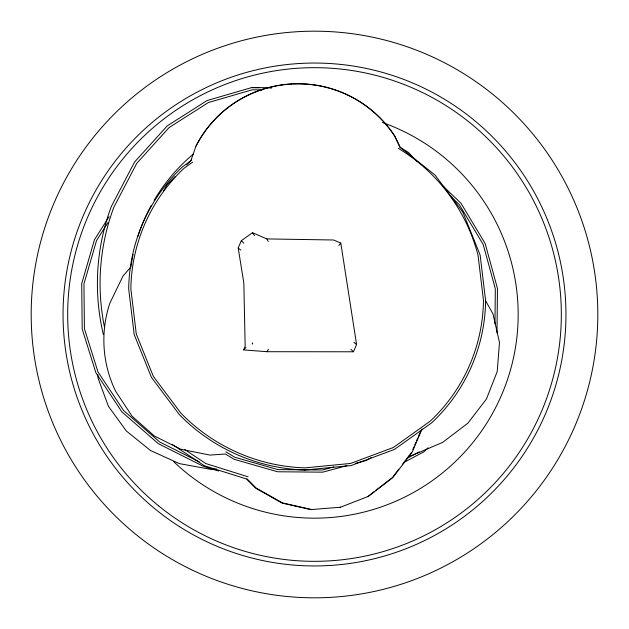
<?xml version="1.0" encoding="UTF-8"?>
<svg xmlns="http://www.w3.org/2000/svg" width="629" height="629" viewBox="0 0 629 629"><rect width="100%" height="100%" fill="white"/><g stroke="black" fill="none" stroke-linecap="round" stroke-linejoin="round"><path stroke-width="0.94" d="M494.96 323.786L495.314 288.766L483.206 244.5L459.359 204.692L450.859 196.531M497.012 332.875L497.46 288.491L485.203 243.651L461.049 203.34L442.8 185.814M412.821 449.538L413.961 446.865M414.723 445.08L415.863 442.407M416.626 440.622L417.766 437.949M418.529 436.164L420.817 430.818M422.114 428.915L412.215 452.094L392.881 477.513L368.484 496.32L340.147 507.344M238.194 247.975L241.324 240.703L252.481 232.714L266.885 238.918L333.606 239.995L340.8 243.093L356.58 344.511L353.443 351.784L267.081 351.713L243.604 349.905L245.168 346.264L243.832 283.05L238.194 247.975L240.828 250.145M267.081 351.713L268.418 349.213M163.603 190.776L166.976 184.832L175.114 176.545M109.116 216.683L94.46 239.72L81.707 283.648L82.195 329.022L95.883 372.753L121.853 411.861L158.319 443.673L202.805 466.026A218.373 218.373 0 0 0 218.633 470.987M107.905 222.674L96.536 240.553L83.948 283.923L84.428 328.708L97.943 371.881L123.591 410.501L159.624 441.943L199.299 461.875M398.786 469.163L392.347 477.639L375.568 490.565M402.301 464.54L408.748 456.064M409.919 454.523L411.673 452.212M338.827 245.483L340.8 243.093M186.64 164.798L191.389 159.963M243.604 349.905L246.002 347.483M428.113 447.856L423.82 451.834L404.148 462.323M367.949 496.438L374.051 491.736M192.663 162.101L184.179 168.155A168.438 168.43 8.3 0 0 130.871 289.033L136.296 334.07L153.366 376.409L180.9 413.167A181.388 181.38 8.3 0 0 304.813 467.882L350.502 463.463L393.259 447.549L430.165 421.202A168.438 168.43 8.3 0 0 483.465 300.332L478.048 255.295A176.938 176.93 8.3 0 0 398.354 148.365M371.48 457.472L366.455 460.42L355.283 463.416M407.034 458.352L419.111 451.905M333.763 466.962L322.473 469.989L277.782 469.596L234.735 457.22L225.89 451.811M346.909 465.672L322.701 472.167L277.523 471.766L233.996 459.249L225.434 454.02L209.913 455.081L180.9 449.263L154.357 436.007L132.09 416.217L115.626 391.238A116.915 116.915 0 0 1 109.823 303.288L122.859 276.304L130.934 266.916A179.029 179.029 0 0 1 133.089 254.501M408.764 455.883L412.624 455.223L442.635 442.391L467.811 423.231L486.429 399.053L497.232 371.511L499.473 342.467L492.994 313.91L485.391 300.426M304.853 470.028L351.116 465.562L394.391 449.452L431.714 422.806A170.302 170.294 8.3 0 0 485.612 300.591L480.131 255.036L462.858 212.193L434.969 174.98L400.068 147.265L394.674 136.084A115.532 115.532 8.3 0 0 293.122 83.964M340.682 507.218L310.836 509.6L282.012 503.058L255.641 488.167L246.466 478.944L204.37 465.743L172.142 444.333M216.525 469.022L210.904 469.368L179.367 463.62L150.52 450.521L126.319 430.967L108.416 406.287L98.038 378.171L97.762 374.349M251.938 87.541L271.429 87.753M259.195 87.753L251.403 87.667L207.067 100.538L167.212 125.902L134.559 162.038L111.325 206.477A220.551 220.37 77.1 0 0 103.353 334.518M269.92 87.863L271.862 87.887M262.041 89.908L252.213 89.805L208.443 102.511L169.083 127.561L136.815 163.265L113.849 207.2A218.137 217.964 77.1 0 0 104.39 326.679M311.371 509.474L282.547 502.933L256.176 488.041L247 478.818M248.093 476.806L205.785 463.542L184.667 449.515M400.13 147.375L408.41 152.43L417.161 161.677M353.883 342.341L356.58 344.511M350.896 349.284L353.443 351.784M241.324 240.703L243.824 243.203M252.481 232.714L254.478 235.568M266.885 238.918L268.229 241.489M400.083 147.162L394.697 135.974A115.532 115.532 8.3 0 0 262.71 89.279M196.004 146.117A113.959 113.951 8.3 0 1 262.702 89.404A115.532 115.532 8.3 0 1 292.163 84.011M262.718 89.302A113.959 113.951 8.3 0 0 196.02 146.007L190.807 160.914L182.591 166.771A170.302 170.294 8.3 0 0 128.693 288.986L134.181 334.542L151.455 377.384L179.336 414.597A183.747 183.739 8.3 0 0 304.853 470.028M137.837 236.583A179.029 179.029 0 0 1 151.219 205.439M154.113 200.352A179.029 179.029 0 0 1 193.15 154.262M382.401 122.49A203.662 203.662 0 0 1 487.9 421.328A203.662 203.662 0 0 1 173.541 461.497M252.638 343.08L252.292 343.898L252.638 343.08M162.337 553.489A283.317 283.317 0 0 0 597.55 326.781A283.317 283.317 0 0 0 183.613 63.23A283.317 283.317 0 0 0 162.337 553.489M179.454 526.607A251.451 251.451 0 0 0 565.715 325.397A251.451 251.451 0 0 0 198.332 91.488A251.451 251.451 0 0 0 179.454 526.607M158.484 505.763A246.827 246.827 0 0 0 558.151 353.985A246.827 246.827 0 0 0 226.872 83.751A246.827 246.827 0 0 0 158.484 505.763"/></g></svg>
